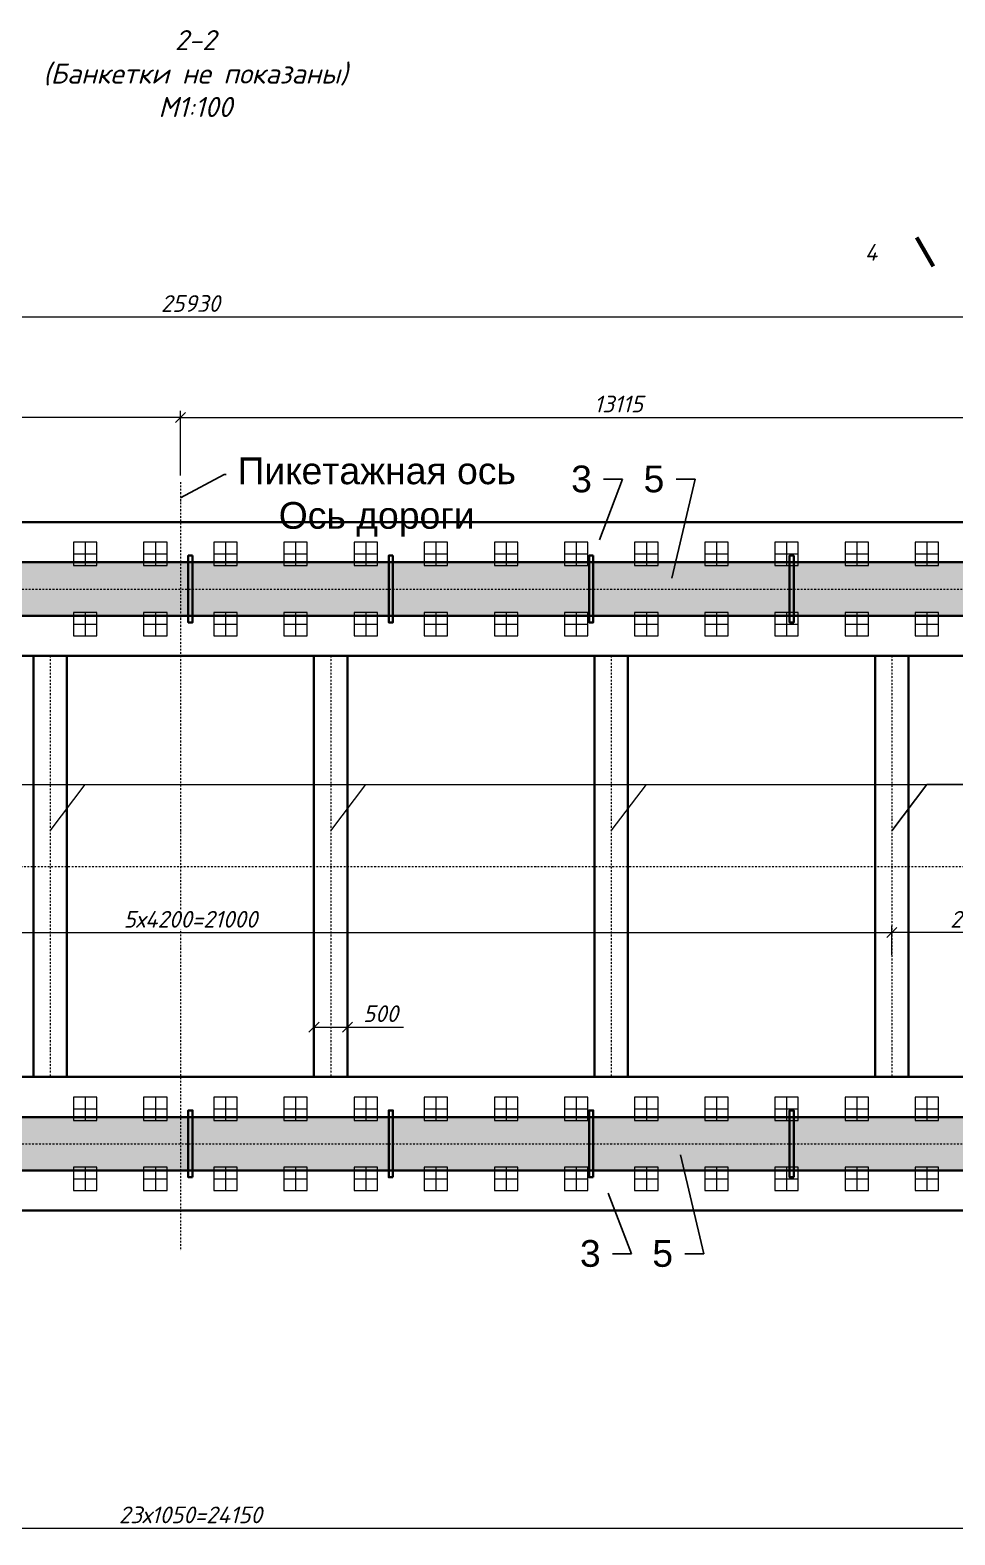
# Model space of a CAD drawing. Header units: millimetres. Extents: x 1725 to 53986, y 1481 to 48803.
# Drawn here: x 26577 to 40421, y 25242 to 47757 of the extents above; entities that cross this region are included whole.
import ezdxf
from ezdxf import colors
from ezdxf.entities.mleader import LeaderData, LeaderLine
from ezdxf.math import Vec2, Vec3

# ---------------------------------------------------------------- set-up
doc = ezdxf.new("R2010")
doc.units = ezdxf.units.MM
doc.linetypes.add('DASHDOT', pattern=[25.4, 12.7, -6.35, 0, -6.35])
doc.linetypes.add('DASHED', pattern=[19.05, 12.7, -6.35])
doc.layers.get('Defpoints').update_dxf_attribs({"color": 6})
for name, color, linetype, lineweight in [('$Выноски', 5, 'Continuous', 13), ('$Оси', 1, 'DASHDOT', 13), ('$Пунктир', 3, 'DASHED', 13), ('$Размеры', 5, 'Continuous', 13), ('$Слои конструкции', 7, 'Continuous', 35), ('$Тонкие', 8, 'Continuous', 13)]:
    doc.layers.add(name, color=color, linetype=linetype, lineweight=lineweight)
doc.styles.add('@ТРАНСПРОЕКТ', font='isocpeur.ttf', dxfattribs={"oblique": 15})
doc.styles.get("Standard").update_dxf_attribs({"font": 'arial.ttf'})
doc.dimstyles.new('@TN  1-100$0', dxfattribs={"dimscale": 100, "dimtxt": 2.5, "dimasz": 1.5, "dimexe": 1, "dimexo": 1, "dimgap": 0.75, "dimtad": 1, "dimdec": 0, "dimzin": 0, "dimdsep": 46, "dimtxsty": '@ТРАНСПРОЕКТ', "dimblk": 'OBLIQUE', "dimcen": 0, "dimclrd": 5, "dimclre": 5, "dimclrt": 5, "dimaunit": 1, "dimadec": 3, "dimazin": 0, "dimtfac": 1, "dimtdec": 0, "dimtofl": 0, "dimtmove": 0, "dimatfit": 3, "dimfxl": 1, "dimtfill": 1, "dimtolj": 1, "dimtzin": 0, "dimlwd": 13, "dimlwe": 13, "dimarcsym": 0})

# ---------------------------------------------------------------- blocks, each defined once
blk = doc.blocks.new('A$C11282C60')
at = {"layer": '$Оси', "ltscale": 0.5}
for points in [[(0.175, 0.35), (0.175, 0)], [(0, 0.175), (0.35, 0.175)]]:
    blk.add_lwpolyline(points, dxfattribs=at)
at = {"layer": '$Пунктир', "ltscale": 0.5}
blk.add_lwpolyline([(0, 0), (0.35, 0), (0.35, 0.35), (0, 0.35)], close=True, dxfattribs=at)
blk = doc.blocks.new('_None')
blk = doc.blocks.new('_Oblique')
at = {"color": 0, "linetype": 'ByBlock', "lineweight": -2}
blk.add_line((-0.5, -0.5), (0.5, 0.5), dxfattribs=at)
blk = doc.blocks.new('*D225')
at = {"layer": '$Размеры', "color": 5, "linetype": 'Continuous', "lineweight": 13, "transparency": 16777216}
for p, q in [((16902, 30294), (16902, 25242)), ((41052, 30294), (41052, 25242)), ((16902, 25342), (41052, 25342))]:
    blk.add_line(p, q, dxfattribs=at)
at = {"layer": 'Defpoints', "color": 0, "transparency": 16777216}
for p in [(16902, 30394), (41052, 30394), (41052, 25342)]:
    blk.add_point(p, dxfattribs=at)
at = {"layer": '$Размеры', "color": 5, "lineweight": 13, "transparency": 16777216, "xscale": 150, "yscale": 150, "zscale": 150, "rotation": 180}
blk.add_blockref('_Oblique', (16902, 25342), dxfattribs=at)
at = {"layer": '$Размеры', "color": 5, "lineweight": 13, "transparency": 16777216, "xscale": 150, "yscale": 150, "zscale": 150}
blk.add_blockref('_Oblique', (41052, 25342), dxfattribs=at)
at = {"layer": '$Размеры', "color": 5, "transparency": 16777216, "insert": (28977, 25542), "char_height": 250, "attachment_point": 5, "style": '@ТРАНСПРОЕКТ', "bg_fill": 3, "box_fill_scale": 1.1, "bg_fill_color": 9, "bg_fill_true_color": 13158600, "bg_fill_transparency": 0}
blk.add_mtext('\\A1;23х1050=24150', dxfattribs=at)
blk = doc.blocks.new('*D228')
at = {"layer": '$Размеры', "color": 5, "linetype": 'Continuous', "lineweight": 13, "transparency": 16777216}
for p, q in [((18477, 34058), (18477, 34353)), ((18477, 34253), (39477, 34253)), ((39477, 33919), (39477, 34353))]:
    blk.add_line(p, q, dxfattribs=at)
at = {"layer": 'Defpoints', "color": 0, "transparency": 16777216}
for p in [(39477, 34253), (18477, 33958), (39477, 33819)]:
    blk.add_point(p, dxfattribs=at)
at = {"layer": '$Размеры', "color": 5, "lineweight": 13, "transparency": 16777216, "xscale": 150, "yscale": 150, "zscale": 150, "rotation": 180}
blk.add_blockref('_Oblique', (18477, 34253), dxfattribs=at)
at = {"layer": '$Размеры', "color": 5, "lineweight": 13, "transparency": 16777216, "xscale": 150, "yscale": 150, "zscale": 150}
blk.add_blockref('_Oblique', (39477, 34253), dxfattribs=at)
at = {"layer": '$Размеры', "color": 5, "transparency": 16777216, "insert": (28977, 34453), "char_height": 250, "attachment_point": 5, "style": '@ТРАНСПРОЕКТ', "bg_fill": 3, "box_fill_scale": 1.1, "bg_fill_color": 9, "bg_fill_true_color": 13158600, "bg_fill_transparency": 0}
blk.add_mtext('\\A1;5х4200=21000', dxfattribs=at)
blk = doc.blocks.new('*D229')
at = {"layer": '$Размеры', "color": 5, "linetype": 'Continuous', "lineweight": 13, "transparency": 16777216}
for p, q in [((39477, 33919), (39477, 34353)), ((41942, 34253), (39477, 34253)), ((41942, 32194), (41942, 34353))]:
    blk.add_line(p, q, dxfattribs=at)
at = {"layer": 'Defpoints', "color": 0, "transparency": 16777216}
for p in [(39477, 34253), (39477, 33819), (41942, 32094)]:
    blk.add_point(p, dxfattribs=at)
at = {"layer": '$Размеры', "color": 5, "lineweight": 13, "transparency": 16777216, "xscale": 150, "yscale": 150, "zscale": 150, "rotation": 180}
blk.add_blockref('_Oblique', (39477, 34253), dxfattribs=at)
at = {"layer": '$Размеры', "color": 5, "lineweight": 13, "transparency": 16777216, "xscale": 150, "yscale": 150, "zscale": 150}
blk.add_blockref('_Oblique', (41942, 34253), dxfattribs=at)
at = {"layer": '$Размеры', "color": 5, "transparency": 16777216, "insert": (40710, 34453), "char_height": 250, "attachment_point": 5, "style": '@ТРАНСПРОЕКТ', "bg_fill": 3, "box_fill_scale": 1.1, "bg_fill_color": 9, "bg_fill_true_color": 13158600, "bg_fill_transparency": 0}
blk.add_mtext('\\A1;2465', dxfattribs=at)
blk = doc.blocks.new('*D231')
at = {"layer": '$Размеры', "color": 5, "linetype": 'Continuous', "lineweight": 13, "transparency": 16777216}
for p, q in [((16012, 40494), (16012, 42062)), ((28827, 41962), (16012, 41962)), ((28827, 41094), (28827, 42062))]:
    blk.add_line(p, q, dxfattribs=at)
at = {"layer": 'Defpoints', "color": 0, "transparency": 16777216}
for p in [(16012, 41962), (28827, 40994), (16012, 40394)]:
    blk.add_point(p, dxfattribs=at)
at = {"layer": '$Размеры', "color": 5, "lineweight": 13, "transparency": 16777216, "xscale": 150, "yscale": 150, "zscale": 150, "rotation": 180}
blk.add_blockref('_Oblique', (16012, 41962), dxfattribs=at)
at = {"layer": '$Размеры', "color": 5, "lineweight": 13, "transparency": 16777216, "xscale": 150, "yscale": 150, "zscale": 150}
blk.add_blockref('_Oblique', (28827, 41962), dxfattribs=at)
at = {"layer": '$Размеры', "color": 5, "transparency": 16777216, "insert": (22420, 42162), "char_height": 250, "attachment_point": 5, "style": '@ТРАНСПРОЕКТ', "bg_fill": 3, "box_fill_scale": 1.1, "bg_fill_color": 9, "bg_fill_true_color": 13158600, "bg_fill_transparency": 0}
blk.add_mtext('\\A1;12815', dxfattribs=at)
blk = doc.blocks.new('*D232')
at = {"layer": '$Размеры', "color": 5, "linetype": 'Continuous', "lineweight": 13, "transparency": 16777216}
for p, q in [((28827, 41094), (28827, 42062)), ((28827, 41962), (41942, 41962)), ((41942, 40494), (41942, 42062))]:
    blk.add_line(p, q, dxfattribs=at)
at = {"layer": 'Defpoints', "color": 0, "transparency": 16777216}
for p in [(41942, 41962), (28827, 40994), (41942, 40394)]:
    blk.add_point(p, dxfattribs=at)
at = {"layer": '$Размеры', "color": 5, "lineweight": 13, "transparency": 16777216, "xscale": 150, "yscale": 150, "zscale": 150, "rotation": 180}
blk.add_blockref('_Oblique', (28827, 41962), dxfattribs=at)
at = {"layer": '$Размеры', "color": 5, "lineweight": 13, "transparency": 16777216, "xscale": 150, "yscale": 150, "zscale": 150}
blk.add_blockref('_Oblique', (41942, 41962), dxfattribs=at)
at = {"layer": '$Размеры', "color": 5, "transparency": 16777216, "insert": (35385, 42162), "char_height": 250, "attachment_point": 5, "style": '@ТРАНСПРОЕКТ', "bg_fill": 3, "box_fill_scale": 1.1, "bg_fill_color": 9, "bg_fill_true_color": 13158600, "bg_fill_transparency": 0}
blk.add_mtext('\\A1;13115', dxfattribs=at)
blk = doc.blocks.new('*D162')
at = {"layer": '$Размеры', "color": 5, "linetype": 'Continuous', "lineweight": 13, "transparency": 16777216}
for p, q in [((30827, 33144), (30827, 32741)), ((31327, 33144), (31327, 32741)), ((30827, 32841), (31327, 32841)), ((31327, 32841), (32169, 32841))]:
    blk.add_line(p, q, dxfattribs=at)
at = {"layer": 'Defpoints', "color": 0, "transparency": 16777216}
for p in [(30827, 33244), (31327, 33244), (31327, 32841)]:
    blk.add_point(p, dxfattribs=at)
at = {"layer": '$Размеры', "color": 5, "lineweight": 13, "transparency": 16777216, "xscale": 150, "yscale": 150, "zscale": 150, "rotation": 180}
blk.add_blockref('_Oblique', (30827, 32841), dxfattribs=at)
at = {"layer": '$Размеры', "color": 5, "lineweight": 13, "transparency": 16777216, "xscale": 150, "yscale": 150, "zscale": 150}
blk.add_blockref('_Oblique', (31327, 32841), dxfattribs=at)
at = {"layer": '$Размеры', "color": 5, "transparency": 16777216, "insert": (31823, 33041), "char_height": 250, "attachment_point": 5, "style": '@ТРАНСПРОЕКТ', "bg_fill": 3, "box_fill_scale": 1.1, "bg_fill_color": 9, "bg_fill_true_color": 13158600, "bg_fill_transparency": 0}
blk.add_mtext('\\A1;500', dxfattribs=at)
blk = doc.blocks.new('*D209')
at = {"layer": '$Слои конструкции', "color": 5, "linetype": 'Continuous', "lineweight": 13, "transparency": 16777216}
for p, q in [((16012, 40494), (16012, 43566)), ((16012, 43466), (41942, 43466)), ((41942, 40494), (41942, 43566))]:
    blk.add_line(p, q, dxfattribs=at)
at = {"layer": 'Defpoints', "color": 0, "transparency": 16777216}
for p in [(41942, 43466), (16012, 40394), (41942, 40394)]:
    blk.add_point(p, dxfattribs=at)
at = {"layer": '$Слои конструкции', "color": 5, "lineweight": 13, "transparency": 16777216, "xscale": 150, "yscale": 150, "zscale": 150, "rotation": 180}
blk.add_blockref('_Oblique', (16012, 43466), dxfattribs=at)
at = {"layer": '$Слои конструкции', "color": 5, "lineweight": 13, "transparency": 16777216, "xscale": 150, "yscale": 150, "zscale": 150}
blk.add_blockref('_Oblique', (41942, 43466), dxfattribs=at)
at = {"layer": '$Слои конструкции', "color": 5, "transparency": 16777216, "insert": (28977, 43666), "char_height": 250, "attachment_point": 5, "style": '@ТРАНСПРОЕКТ', "bg_fill": 3, "box_fill_scale": 1.1, "bg_fill_color": 9, "bg_fill_true_color": 13158600, "bg_fill_transparency": 0}
blk.add_mtext('\\A1;25930', dxfattribs=at)

msp = doc.modelspace()

# ---------------------------------------------------------------- hatches: boundary and pattern name
at = {"layer": '$Тонкие'}
h = msp.add_hatch(dxfattribs=at)
h.set_pattern_fill('ANSI35', color=256, scale=1000)
h.set_pattern_definition([(45, (22659.76, 29062.6), (-176.7767, 176.7767), []), (45, (22836.54, 29062.6), (-176.7767, 176.7767), [312.5, -62.5, 0, -62.5])])
h.paths.add_polyline_path([(16012, 38993.9), (41942, 38993.9), (41942, 39793.9), (16012, 39793.9)])
h = msp.add_hatch(dxfattribs=at)
h.set_pattern_fill('ANSI35', color=256, scale=1000)
h.set_pattern_definition([(45, (22659.76, 20762.6), (-176.7767, 176.7767), []), (45, (22836.54, 20762.6), (-176.7767, 176.7767), [312.5, -62.5, 0, -62.5])])
h.paths.add_polyline_path([(16012, 30693.9), (41942, 30693.9), (41942, 31493.9), (16012, 31493.9)])

# ---------------------------------------------------------------- linework, layer by layer
at = {"layer": '$Выноски'}
msp.add_lwpolyline([(40098.5, 44221.6, 60, 60, 0), (39848.5, 44654.6, 60, 60, 0), (39948.5, 44481.4, 0, 80, 0), (39602.1, 44281.4, 0, 0, 0), (39082.5, 43981.4, 0, 0, 0)], format="xyseb", dxfattribs=at)
for points in [[(18477, 35776.1), (19003, 36467.5), (40003, 36467.5)], [(26877, 35776.1), (27403, 36467.5), (27687, 36467.5)], [(31077, 35776.1), (31603, 36467.5), (31887, 36467.5)], [(35277, 35776.1), (35803, 36467.5), (36087, 36467.5)]]:
    msp.add_lwpolyline(points, dxfattribs=at)
at = {"layer": '$Оси', "ltscale": 2}
for points in [[(28827, 40993.9), (28827, 29493.9)], [(13070.2, 39393.9), (41942, 39393.9)], [(9944.6, 35243.9), (41642, 35243.9)], [(13070.2, 31093.9), (41942, 31093.9)]]:
    msp.add_lwpolyline(points, dxfattribs=at)
at = {"layer": '$Слои конструкции'}
for points in [[(16012, 38393.9), (41942, 38393.9), (41942, 40393.9), (16012, 40393.9)], [(29008.5, 39893.9), (29008.5, 38893.9), (28945.5, 38893.9), (28945.5, 39893.9)], [(32008.5, 39893.9), (32008.5, 38893.9), (31945.5, 38893.9), (31945.5, 39893.9)], [(35008.5, 39893.9), (35008.5, 38893.9), (34945.5, 38893.9), (34945.5, 39893.9)], [(38008.5, 39893.9), (38008.5, 38893.9), (37945.5, 38893.9), (37945.5, 39893.9)], [(16012, 38993.9), (41942, 38993.9), (41942, 39793.9), (16012, 39793.9)], [(26627, 38393.9), (26627, 32093.9), (27127, 32093.9), (27127, 38393.9)], [(31327, 38393.9), (31327, 32093.9), (30827, 32093.9), (30827, 38393.9)], [(35527, 38393.9), (35527, 32093.9), (35027, 32093.9), (35027, 38393.9)], [(29008.5, 30593.9), (29008.5, 31593.9), (28945.5, 31593.9), (28945.5, 30593.9)], [(32008.5, 30593.9), (32008.5, 31593.9), (31945.5, 31593.9), (31945.5, 30593.9)], [(35008.5, 30593.9), (35008.5, 31593.9), (34945.5, 31593.9), (34945.5, 30593.9)], [(38008.5, 30593.9), (38008.5, 31593.9), (37945.5, 31593.9), (37945.5, 30593.9)], [(16012, 30693.9), (41942, 30693.9), (41942, 31493.9), (16012, 31493.9)]]:
    msp.add_lwpolyline(points, close=True, dxfattribs=at)

# ---------------------------------------------------------------- block references
at = {"color": 4, "xscale": 1000, "yscale": 1000, "zscale": 1000}
for p in [(27227, 39743.9), (28277, 39743.9), (29327, 39743.9), (30377, 39743.9), (31427, 39743.9), (32477, 39743.9), (33527, 39743.9), (34577, 39743.9), (35627, 39743.9), (36677, 39743.9), (37727, 39743.9), (38777, 39743.9), (39827, 39743.9), (27227, 38693.9), (28277, 38693.9), (29327, 38693.9), (30377, 38693.9), (31427, 38693.9), (32477, 38693.9), (33527, 38693.9), (34577, 38693.9), (35627, 38693.9), (36677, 38693.9), (37727, 38693.9), (38777, 38693.9), (39827, 38693.9), (27227, 31443.9), (28277, 31443.9), (29327, 31443.9), (30377, 31443.9), (31427, 31443.9), (32477, 31443.9), (33527, 31443.9), (34577, 31443.9), (35627, 31443.9), (36677, 31443.9), (37727, 31443.9), (38777, 31443.9), (39827, 31443.9), (27227, 30393.9), (28277, 30393.9), (29327, 30393.9), (30377, 30393.9), (31427, 30393.9), (32477, 30393.9), (33527, 30393.9), (34577, 30393.9), (35627, 30393.9), (36677, 30393.9), (37727, 30393.9), (38777, 30393.9), (39827, 30393.9)]:
    msp.add_blockref('A$C11282C60', p, dxfattribs=at)

# ---------------------------------------------------------------- texts
at = {"layer": '$Выноски', "style": '@ТРАНСПРОЕКТ', "oblique": 15}
msp.add_text('4', height=250, dxfattribs=at).set_placement((39071.7, 44306.5))
at = {"layer": '$Выноски', "insert": (26220.9, 47756.7), "char_height": 300, "attachment_point": 1}
msp.add_mtext_dynamic_manual_height_columns('\\pxqc;{\\fISOCPEUR|b0|i0|c204|p34;\\Q15;2-2\\P(Банкетки не показаны)\\PМ1:100}', width=5659.429, gutter_width=12.5, heights=[0], dxfattribs=at)

# ---------------------------------------------------------------- leaders
at = {"layer": '$Выноски'}
ml = msp.add_multileader_mtext('Standard', dxfattribs=at)
ml.set_content('Пикетажная ось\\PОсь дороги', color=256)
ml.set_leader_properties(linetype='ByLayer')
ml.set_arrow_properties(name='NONE')
ml.build(insert=Vec2(0, 0))
ml.multileader.update_dxf_attribs({"dogleg_length": 0.293, "arrow_head_size": 200, "scale": 100})
ctx = ml.context
ctx.base_point, ctx.scale, ctx.char_height, ctx.arrow_head_size, ctx.landing_gap_size, ctx.plane_origin = Vec3(29512.4, 41107.1), 100, 400, 200, 200, Vec3(28827, 40757.3)
ctx.text_align_type = 1
notes = []
notes.append((ctx, [(0, (1, 1, 0), (29483, 41107.1), (1, 0), 29.3, [(0, [(28827, 40757.3)], 0, [])])]))
ctx.mtext.insert, ctx.mtext.rotation, ctx.mtext.alignment, ctx.mtext.flow_direction = Vec3(31766, 41362.6), 6.2831853, 2, 5
ml = msp.add_multileader_mtext('Standard', dxfattribs=at)
ml.set_content('4', color=256)
ml.set_leader_properties(linetype='ByLayer')
ml.set_arrow_properties(name='NONE')
ml.build(insert=Vec2(0, 0))
ml.multileader.update_dxf_attribs({"dogleg_length": 0.293, "arrow_head_size": 200, "scale": 100})
ctx = ml.context
ctx.base_point, ctx.scale, ctx.char_height, ctx.arrow_head_size, ctx.landing_gap_size, ctx.plane_origin = Vec3(41660.6, 36467.5), 100, 400, 200, 200, Vec3(40977, 35776.1)
ctx.text_align_type = 1
notes.append((ctx, [(0, (1, 1, 0), (40003, 36467.5), (1, 0), 1657.6, [(0, [(39477, 35776.1)], 0, [])])]))
ctx.mtext.insert, ctx.mtext.rotation, ctx.mtext.alignment, ctx.mtext.flow_direction = Vec3(41998.9, 36667.5), 6.2831853, 2, 5
for ctx, leaders in notes:
    for number, flags, end, landing, length, lines in leaders:
        leader = LeaderData()
        leader.index, (leader.has_last_leader_line, leader.has_dogleg_vector, leader.attachment_direction) = number, flags
        leader.last_leader_point, leader.dogleg_vector, leader.dogleg_length = Vec3(end), Vec3(landing), length
        for number, points, colour, breaks in lines:
            line = LeaderLine()
            line.index, line.vertices, line.color, line.breaks = number, Vec3.list(points), colors.encode_raw_color(colour), breaks
            leader.lines.append(line)
        ctx.leaders.append(leader)

# ---------------------------------------------------------------- next in the draw order: dimensions: what is measured, and where the dimension line sits
at = {"layer": '$Размеры', "color": 1}
dim = msp.add_linear_dim(base=(16012, 41962), p1=(28827, 40993.9), p2=(16012, 40393.9), dimstyle='@TN  1-100$0', dxfattribs=at)
dim.commit()
dim.dimension.update_dxf_attribs({"geometry": '*D231', "text_midpoint": (22419.5, 42162)})
for base, p1, p2, text, picture, middle in [((39477, 34253.3), (18477, 33958), (39477, 33819.2), '5х4200=<>', '*D228', (28977, 34453.3)), ((41052, 25342.4), (16902, 30393.9), (41052, 30393.9), '23х1050=<>', '*D225', (28977, 25542.4))]:
    dim = msp.add_linear_dim(base=base, p1=p1, p2=p2, text=text, dimstyle='@TN  1-100$0', dxfattribs=at)
    dim.commit()
    dim.dimension.update_dxf_attribs({"geometry": picture, "text_midpoint": middle})

# ---------------------------------------------------------------- next in the draw order: linework, layer by layer
at = {"layer": '$Оси', "ltscale": 2}
for p, q in [((26877, 38393.9), (26877, 32093.9)), ((31077, 38393.9), (31077, 32093.9)), ((35277, 38393.9), (35277, 32093.9))]:
    msp.add_line(p, q, dxfattribs=at)

# ---------------------------------------------------------------- next in the draw order: dimensions: what is measured, and where the dimension line sits
at = {"layer": '$Размеры', "color": 1}
for base, p1, p2, picture, middle in [((41942, 41962), (28827, 40993.9), (41942, 40393.9), '*D232', (35384.5, 42162)), ((39477, 34253.3), (41942, 32093.9), (39477, 33819.2), '*D229', (40709.5, 34453.3))]:
    dim = msp.add_linear_dim(base=base, p1=p1, p2=p2, dimstyle='@TN  1-100$0', dxfattribs=at)
    dim.commit()
    dim.dimension.update_dxf_attribs({"geometry": picture, "text_midpoint": middle})

# ---------------------------------------------------------------- next in the draw order: leaders
at = {"layer": '$Выноски'}
ml = msp.add_multileader_mtext('Standard', dxfattribs=at)
ml.set_content('5', color=256)
ml.set_leader_properties(linetype='ByLayer')
ml.set_arrow_properties(name='NONE')
ml.build(insert=Vec2(0, 0))
ml.multileader.update_dxf_attribs({"dogleg_length": 0.293, "arrow_head_size": 200, "scale": 100})
ctx = ml.context
ctx.base_point, ctx.scale, ctx.char_height, ctx.arrow_head_size, ctx.landing_gap_size, ctx.plane_origin = Vec3(35714.1, 29450), 100, 400, 200, 200, Vec3(34726.7, 28758.6)
ctx.text_align_type = 1
notes = []
notes.append((ctx, [(1, (1, 1, 0), (36663.3, 29450), (-1, 0), 284, [(0, [(36314.5, 30929.5)], 0, [])])]))
ctx.mtext.insert, ctx.mtext.rotation, ctx.mtext.alignment, ctx.mtext.flow_direction = Vec3(36046.7, 29653.4), 6.2831853, 2, 5
ml = msp.add_multileader_mtext('Standard', dxfattribs=at)
ml.set_content('3', color=256)
ml.set_leader_properties(linetype='ByLayer')
ml.set_arrow_properties(name='NONE')
ml.build(insert=Vec2(0, 0))
ml.multileader.update_dxf_attribs({"dogleg_length": 0.293, "arrow_head_size": 200, "scale": 100})
ctx = ml.context
ctx.base_point, ctx.scale, ctx.char_height, ctx.arrow_head_size, ctx.landing_gap_size, ctx.plane_origin = Vec3(34632.1, 29450), 100, 400, 200, 200, Vec3(33643.4, 28758.6)
ctx.text_align_type = 1
notes.append((ctx, [(1, (1, 1, 0), (35578, 29450), (-1, 0), 284, [(0, [(35231.3, 30357.4)], 0, [])])]))
ctx.mtext.insert, ctx.mtext.rotation, ctx.mtext.alignment, ctx.mtext.flow_direction = Vec3(34963, 29653.5), 6.2831853, 2, 5
for ctx, leaders in notes:
    for number, flags, end, landing, length, lines in leaders:
        leader = LeaderData()
        leader.index, (leader.has_last_leader_line, leader.has_dogleg_vector, leader.attachment_direction) = number, flags
        leader.last_leader_point, leader.dogleg_vector, leader.dogleg_length = Vec3(end), Vec3(landing), length
        for number, points, colour, breaks in lines:
            line = LeaderLine()
            line.index, line.vertices, line.color, line.breaks = number, Vec3.list(points), colors.encode_raw_color(colour), breaks
            leader.lines.append(line)
        ctx.leaders.append(leader)

# ---------------------------------------------------------------- next in the draw order: linework, layer by layer
at = {"layer": '$Оси', "ltscale": 2}
msp.add_line((39477, 38393.9), (39477, 32093.9), dxfattribs=at)
at = {"layer": '$Слои конструкции'}
for points in [[(39727, 38393.9), (39727, 32093.9), (39227, 32093.9), (39227, 38393.9)], [(16012, 32093.9), (41942, 32093.9), (41942, 30093.9), (16012, 30093.9)]]:
    msp.add_lwpolyline(points, close=True, dxfattribs=at)

# ---------------------------------------------------------------- next in the draw order: dimensions: what is measured, and where the dimension line sits
at = {"layer": '$Размеры', "color": 1}
dim = msp.add_linear_dim(base=(31327, 32840.6), p1=(30827, 33243.8), p2=(31327, 33243.8), dimstyle='@TN  1-100$0', dxfattribs=at)
dim.commit()
dim.dimension.update_dxf_attribs({"geometry": '*D162', "text_midpoint": (31823, 33040.6)})

# ---------------------------------------------------------------- next in the draw order: leaders
at = {"layer": '$Выноски'}
ml = msp.add_multileader_mtext('Standard', dxfattribs=at)
ml.set_content('3', color=256)
ml.set_leader_properties(linetype='ByLayer')
ml.set_arrow_properties(name='NONE')
ml.build(insert=Vec2(0, 0))
ml.multileader.update_dxf_attribs({"dogleg_length": 0.293, "arrow_head_size": 200, "scale": 100})
ctx = ml.context
ctx.base_point, ctx.scale, ctx.char_height, ctx.arrow_head_size, ctx.landing_gap_size, ctx.plane_origin = Vec3(34501, 41037.9), 100, 400, 200, 200, Vec3(33512.3, 41729.3)
ctx.text_align_type = 1
notes = []
notes.append((ctx, [(1, (1, 1, 0), (35446.9, 41037.9), (-1, 0), 284, [(0, [(35100.2, 40130.5)], 0, [])])]))
ctx.mtext.insert, ctx.mtext.alignment, ctx.mtext.flow_direction = Vec3(34832, 41241.5), 2, 5
ml = msp.add_multileader_mtext('Standard', dxfattribs=at)
ml.set_content('5', color=256)
ml.set_leader_properties(linetype='ByLayer')
ml.set_arrow_properties(name='NONE')
ml.build(insert=Vec2(0, 0))
ml.multileader.update_dxf_attribs({"dogleg_length": 0.293, "arrow_head_size": 200, "scale": 100})
ctx = ml.context
ctx.base_point, ctx.scale, ctx.char_height, ctx.arrow_head_size, ctx.landing_gap_size, ctx.plane_origin = Vec3(35583, 41037.9), 100, 400, 200, 200, Vec3(34595.6, 41729.3)
ctx.text_align_type = 1
notes.append((ctx, [(1, (1, 1, 0), (36532.2, 41037.9), (-1, 0), 284, [(0, [(36183.5, 39558.4)], 0, [])])]))
ctx.mtext.insert, ctx.mtext.alignment, ctx.mtext.flow_direction = Vec3(35915.6, 41241.4), 2, 5
for ctx, leaders in notes:
    for number, flags, end, landing, length, lines in leaders:
        leader = LeaderData()
        leader.index, (leader.has_last_leader_line, leader.has_dogleg_vector, leader.attachment_direction) = number, flags
        leader.last_leader_point, leader.dogleg_vector, leader.dogleg_length = Vec3(end), Vec3(landing), length
        for number, points, colour, breaks in lines:
            line = LeaderLine()
            line.index, line.vertices, line.color, line.breaks = number, Vec3.list(points), colors.encode_raw_color(colour), breaks
            leader.lines.append(line)
        ctx.leaders.append(leader)

# ---------------------------------------------------------------- next in the draw order: dimensions: what is measured, and where the dimension line sits
at = {"layer": '$Слои конструкции', "color": 1}
dim = msp.add_linear_dim(base=(41942, 43466.4), p1=(16012, 40393.9), p2=(41942, 40393.9), dimstyle='@TN  1-100$0', dxfattribs=at)
dim.commit()
dim.dimension.update_dxf_attribs({"geometry": '*D209', "text_midpoint": (28977, 43666.4)})

doc.saveas('drawing.dxf')
